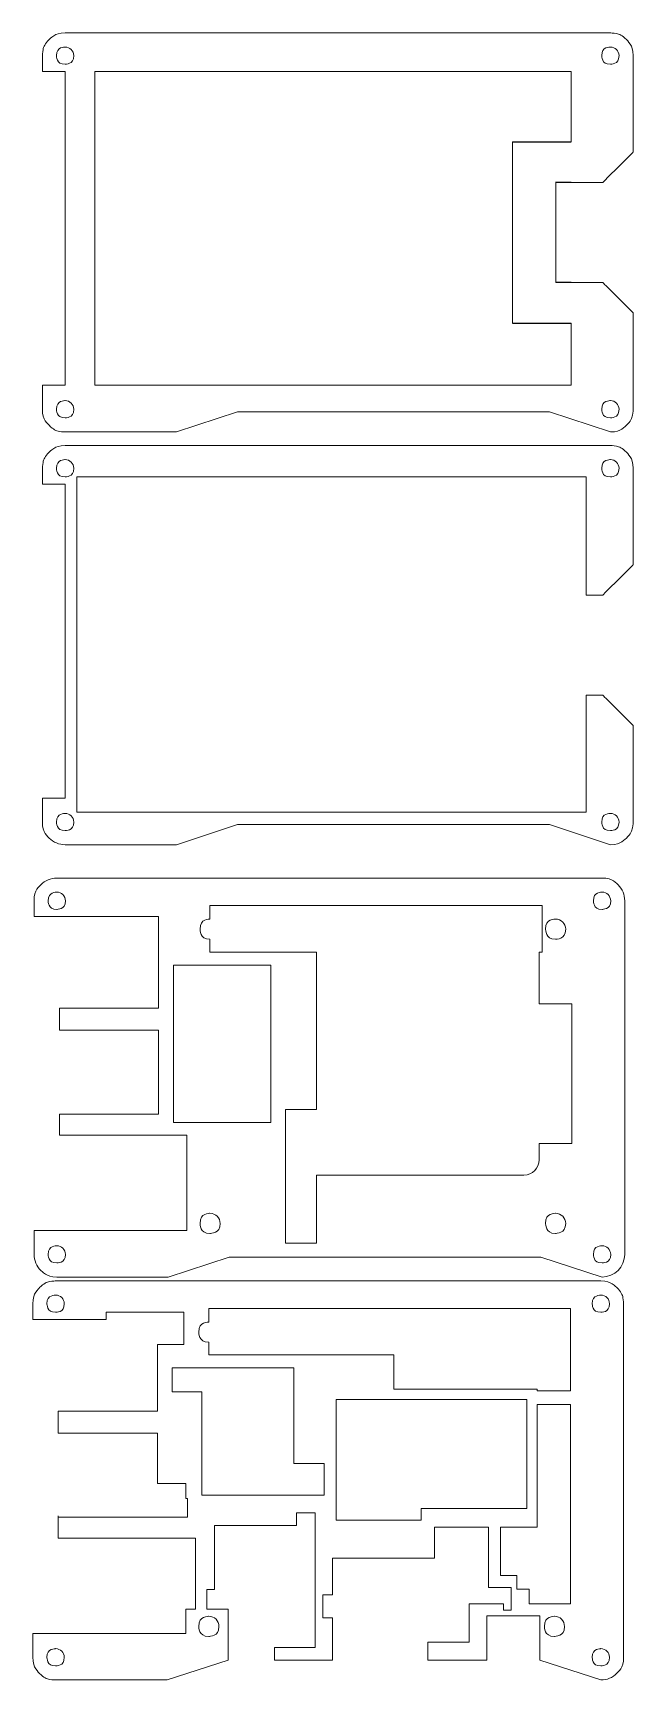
# Model space of a CAD drawing. Header units: inches. Extents: x -15.8 to -4.5, y 3.4 to 14.3.
# Drawn here: x -15.79 to -11.83, y 3.46 to 14.34 of the extents above; entities that cross this region are included whole.
import ezdxf

# ---------------------------------------------------------------- set-up
doc = ezdxf.new("R2010")
doc.units = ezdxf.units.IN
doc.header["$MEASUREMENT"] = 0
doc.layers.add('Layer 1', color=7, linetype='Continuous')

msp = doc.modelspace()

# ---------------------------------------------------------------- linework, layer by layer
at = {"color": 1}
for p, q in [((-12.622, 13.62), (-12.235, 13.62)), ((-12.235, 13.351), (-12.335, 13.351)), ((-12.235, 12.69), (-12.335, 12.69)), ((-12.622, 12.422), (-12.235, 12.422))]:
    msp.add_line(p, q, dxfattribs=at)
at = {"layer": 'Layer 1', "color": 1, "lineweight": 9}
for points, knots in [([(-15.727, 14.085), (-15.727, 14.085), (-15.727, 14.189), (-15.727, 14.189), (-15.727, 14.189), (-15.727, 14.189), (-15.727, 14.189), (-15.727, 14.189), (-15.727, 14.189), (-15.727, 14.229), (-15.711, 14.267), (-15.683, 14.295), (-15.683, 14.295), (-15.683, 14.295), (-15.683, 14.295), (-15.683, 14.295), (-15.683, 14.295), (-15.655, 14.323), (-15.617, 14.339), (-15.577, 14.339), (-15.577, 14.339), (-15.577, 14.339), (-15.577, 14.339), (-15.577, 14.339), (-15.577, 14.339), (-15.577, 14.339), (-11.975, 14.339), (-11.975, 14.339), (-11.975, 14.339), (-11.975, 14.339), (-11.975, 14.339), (-11.975, 14.339), (-11.975, 14.339), (-11.935, 14.339), (-11.897, 14.323), (-11.869, 14.295), (-11.869, 14.295), (-11.869, 14.295), (-11.869, 14.295), (-11.869, 14.295), (-11.869, 14.295), (-11.841, 14.267), (-11.825, 14.229), (-11.825, 14.189), (-11.825, 14.189), (-11.825, 14.189), (-11.825, 14.189), (-11.825, 14.189), (-11.825, 14.189), (-11.825, 14.189), (-11.825, 13.551), (-11.825, 13.551), (-11.825, 13.551), (-11.825, 13.551), (-11.825, 13.551), (-11.825, 13.551), (-11.825, 13.551), (-11.825, 13.551), (-12.025, 13.351), (-12.025, 13.351), (-12.025, 13.351), (-12.025, 13.351), (-12.025, 13.351), (-12.025, 13.351), (-12.025, 13.351), (-12.025, 13.351), (-12.235, 13.351), (-12.235, 13.351)], [0, 0, 0, 0, 0.055556, 0.055556, 0.055556, 0.083333, 0.111111, 0.111111, 0.111111, 0.138889, 0.166667, 0.166667, 0.166667, 0.194444, 0.222222, 0.222222, 0.222222, 0.25, 0.277778, 0.277778, 0.277778, 0.305556, 0.333333, 0.333333, 0.333333, 0.361111, 0.388889, 0.388889, 0.388889, 0.416667, 0.444444, 0.444444, 0.444444, 0.472222, 0.5, 0.5, 0.5, 0.527778, 0.555556, 0.555556, 0.555556, 0.583333, 0.611111, 0.611111, 0.611111, 0.638889, 0.666667, 0.666667, 0.666667, 0.694444, 0.722222, 0.722222, 0.722222, 0.75, 0.777778, 0.777778, 0.777778, 0.805556, 0.833333, 0.833333, 0.833333, 0.861111, 0.888889, 0.888889, 0.888889, 0.944444, 1, 1, 1, 1]), ([(-15.52, 14.189), (-15.52, 14.22), (-15.546, 14.246), (-15.577, 14.246), (-15.577, 14.246), (-15.577, 14.246), (-15.577, 14.246), (-15.577, 14.246), (-15.577, 14.246), (-15.609, 14.246), (-15.634, 14.22), (-15.634, 14.189), (-15.634, 14.189), (-15.634, 14.189), (-15.634, 14.189), (-15.634, 14.189), (-15.634, 14.189), (-15.634, 14.157), (-15.609, 14.132), (-15.577, 14.132), (-15.577, 14.132), (-15.577, 14.132), (-15.577, 14.132), (-15.577, 14.132), (-15.577, 14.132), (-15.546, 14.132), (-15.52, 14.157), (-15.52, 14.189)], [0, 0, 0, 0, 0.125, 0.125, 0.125, 0.1875, 0.25, 0.25, 0.25, 0.3125, 0.375, 0.375, 0.375, 0.4375, 0.5, 0.5, 0.5, 0.5625, 0.625, 0.625, 0.625, 0.6875, 0.75, 0.75, 0.75, 0.875, 1, 1, 1, 1]), ([(-11.918, 14.189), (-11.918, 14.22), (-11.944, 14.246), (-11.975, 14.246), (-11.975, 14.246), (-11.975, 14.246), (-11.975, 14.246), (-11.975, 14.246), (-11.975, 14.246), (-12.007, 14.246), (-12.032, 14.22), (-12.032, 14.189), (-12.032, 14.189), (-12.032, 14.189), (-12.032, 14.189), (-12.032, 14.189), (-12.032, 14.189), (-12.032, 14.157), (-12.007, 14.132), (-11.975, 14.132), (-11.975, 14.132), (-11.975, 14.132), (-11.975, 14.132), (-11.975, 14.132), (-11.975, 14.132), (-11.944, 14.132), (-11.918, 14.157), (-11.918, 14.189)], [0, 0, 0, 0, 0.125, 0.125, 0.125, 0.1875, 0.25, 0.25, 0.25, 0.3125, 0.375, 0.375, 0.375, 0.4375, 0.5, 0.5, 0.5, 0.5625, 0.625, 0.625, 0.625, 0.6875, 0.75, 0.75, 0.75, 0.875, 1, 1, 1, 1]), ([(-12.235, 12.69), (-12.235, 12.69), (-12.025, 12.69), (-12.025, 12.69), (-12.025, 12.69), (-12.025, 12.69), (-12.025, 12.69), (-12.025, 12.69), (-12.025, 12.69), (-12.025, 12.69), (-11.825, 12.49), (-11.825, 12.49), (-11.825, 12.49), (-11.825, 12.49), (-11.825, 12.49), (-11.825, 12.49), (-11.825, 12.49), (-11.825, 12.49), (-11.825, 11.853), (-11.825, 11.853), (-11.825, 11.853), (-11.825, 11.853), (-11.825, 11.853), (-11.825, 11.853), (-11.825, 11.853), (-11.825, 11.813), (-11.841, 11.775), (-11.869, 11.747), (-11.869, 11.747), (-11.869, 11.747), (-11.869, 11.747), (-11.869, 11.747), (-11.869, 11.747), (-11.897, 11.719), (-11.935, 11.703), (-11.975, 11.703)], [0, 0, 0, 0, 0.1, 0.1, 0.1, 0.15, 0.2, 0.2, 0.2, 0.25, 0.3, 0.3, 0.3, 0.35, 0.4, 0.4, 0.4, 0.45, 0.5, 0.5, 0.5, 0.55, 0.6, 0.6, 0.6, 0.65, 0.7, 0.7, 0.7, 0.75, 0.8, 0.8, 0.8, 0.9, 1, 1, 1, 1]), ([(-14.841, 11.703), (-14.841, 11.703), (-15.577, 11.703), (-15.577, 11.703), (-15.577, 11.703), (-15.577, 11.703), (-15.577, 11.703), (-15.577, 11.703), (-15.577, 11.703), (-15.617, 11.703), (-15.655, 11.718), (-15.683, 11.747), (-15.683, 11.747), (-15.683, 11.747), (-15.683, 11.747), (-15.683, 11.747), (-15.683, 11.747), (-15.711, 11.775), (-15.727, 11.813), (-15.727, 11.853), (-15.727, 11.853), (-15.727, 11.853), (-15.727, 11.853), (-15.727, 11.853), (-15.727, 11.853), (-15.727, 11.853), (-15.727, 12.011), (-15.727, 12.011)], [0, 0, 0, 0, 0.125, 0.125, 0.125, 0.1875, 0.25, 0.25, 0.25, 0.3125, 0.375, 0.375, 0.375, 0.4375, 0.5, 0.5, 0.5, 0.5625, 0.625, 0.625, 0.625, 0.6875, 0.75, 0.75, 0.75, 0.875, 1, 1, 1, 1]), ([(-15.52, 11.853), (-15.52, 11.884), (-15.546, 11.91), (-15.577, 11.91), (-15.577, 11.91), (-15.577, 11.91), (-15.577, 11.91), (-15.577, 11.91), (-15.577, 11.91), (-15.609, 11.91), (-15.634, 11.884), (-15.634, 11.853), (-15.634, 11.853), (-15.634, 11.853), (-15.634, 11.853), (-15.634, 11.853), (-15.634, 11.853), (-15.634, 11.821), (-15.609, 11.796), (-15.577, 11.796), (-15.577, 11.796), (-15.577, 11.796), (-15.577, 11.796), (-15.577, 11.796), (-15.577, 11.796), (-15.546, 11.796), (-15.52, 11.821), (-15.52, 11.853)], [0, 0, 0, 0, 0.125, 0.125, 0.125, 0.1875, 0.25, 0.25, 0.25, 0.3125, 0.375, 0.375, 0.375, 0.4375, 0.5, 0.5, 0.5, 0.5625, 0.625, 0.625, 0.625, 0.6875, 0.75, 0.75, 0.75, 0.875, 1, 1, 1, 1]), ([(-11.918, 11.853), (-11.918, 11.884), (-11.944, 11.91), (-11.975, 11.91), (-11.975, 11.91), (-11.975, 11.91), (-11.975, 11.91), (-11.975, 11.91), (-11.975, 11.91), (-12.007, 11.91), (-12.032, 11.884), (-12.032, 11.853), (-12.032, 11.853), (-12.032, 11.853), (-12.032, 11.853), (-12.032, 11.853), (-12.032, 11.853), (-12.032, 11.821), (-12.007, 11.796), (-11.975, 11.796), (-11.975, 11.796), (-11.975, 11.796), (-11.975, 11.796), (-11.975, 11.796), (-11.975, 11.796), (-11.944, 11.796), (-11.918, 11.821), (-11.918, 11.853)], [0, 0, 0, 0, 0.125, 0.125, 0.125, 0.1875, 0.25, 0.25, 0.25, 0.3125, 0.375, 0.375, 0.375, 0.4375, 0.5, 0.5, 0.5, 0.5625, 0.625, 0.625, 0.625, 0.6875, 0.75, 0.75, 0.75, 0.875, 1, 1, 1, 1]), ([(-15.727, 11.359), (-15.727, 11.359), (-15.727, 11.463), (-15.727, 11.463), (-15.727, 11.463), (-15.727, 11.463), (-15.727, 11.463), (-15.727, 11.463), (-15.727, 11.463), (-15.727, 11.502), (-15.711, 11.541), (-15.683, 11.569), (-15.683, 11.569), (-15.683, 11.569), (-15.683, 11.569), (-15.683, 11.569), (-15.683, 11.569), (-15.655, 11.597), (-15.617, 11.613), (-15.577, 11.613), (-15.577, 11.613), (-15.577, 11.613), (-15.577, 11.613), (-15.577, 11.613), (-15.577, 11.613), (-15.577, 11.613), (-11.975, 11.613), (-11.975, 11.613), (-11.975, 11.613), (-11.975, 11.613), (-11.975, 11.613), (-11.975, 11.613), (-11.975, 11.613), (-11.935, 11.613), (-11.897, 11.597), (-11.869, 11.569), (-11.869, 11.569), (-11.869, 11.569), (-11.869, 11.569), (-11.869, 11.569), (-11.869, 11.569), (-11.841, 11.541), (-11.825, 11.502), (-11.825, 11.463), (-11.825, 11.463), (-11.825, 11.463), (-11.825, 11.463), (-11.825, 11.463), (-11.825, 11.463), (-11.825, 11.463), (-11.825, 10.825), (-11.825, 10.825), (-11.825, 10.825), (-11.825, 10.825), (-11.825, 10.825), (-11.825, 10.825), (-11.825, 10.825), (-11.825, 10.825), (-12.025, 10.625), (-12.025, 10.625), (-12.025, 10.625), (-12.025, 10.625), (-12.025, 10.625), (-12.025, 10.625), (-12.025, 10.625), (-12.025, 10.625), (-12.135, 10.625), (-12.135, 10.625)], [0, 0, 0, 0, 0.055556, 0.055556, 0.055556, 0.083333, 0.111111, 0.111111, 0.111111, 0.138889, 0.166667, 0.166667, 0.166667, 0.194444, 0.222222, 0.222222, 0.222222, 0.25, 0.277778, 0.277778, 0.277778, 0.305556, 0.333333, 0.333333, 0.333333, 0.361111, 0.388889, 0.388889, 0.388889, 0.416667, 0.444444, 0.444444, 0.444444, 0.472222, 0.5, 0.5, 0.5, 0.527778, 0.555556, 0.555556, 0.555556, 0.583333, 0.611111, 0.611111, 0.611111, 0.638889, 0.666667, 0.666667, 0.666667, 0.694444, 0.722222, 0.722222, 0.722222, 0.75, 0.777778, 0.777778, 0.777778, 0.805556, 0.833333, 0.833333, 0.833333, 0.861111, 0.888889, 0.888889, 0.888889, 0.944444, 1, 1, 1, 1]), ([(-15.52, 11.463), (-15.52, 11.494), (-15.546, 11.52), (-15.577, 11.52), (-15.577, 11.52), (-15.577, 11.52), (-15.577, 11.52), (-15.577, 11.52), (-15.577, 11.52), (-15.609, 11.52), (-15.634, 11.494), (-15.634, 11.463), (-15.634, 11.463), (-15.634, 11.463), (-15.634, 11.463), (-15.634, 11.463), (-15.634, 11.463), (-15.634, 11.431), (-15.609, 11.406), (-15.577, 11.406), (-15.577, 11.406), (-15.577, 11.406), (-15.577, 11.406), (-15.577, 11.406), (-15.577, 11.406), (-15.546, 11.406), (-15.52, 11.431), (-15.52, 11.463)], [0, 0, 0, 0, 0.125, 0.125, 0.125, 0.1875, 0.25, 0.25, 0.25, 0.3125, 0.375, 0.375, 0.375, 0.4375, 0.5, 0.5, 0.5, 0.5625, 0.625, 0.625, 0.625, 0.6875, 0.75, 0.75, 0.75, 0.875, 1, 1, 1, 1]), ([(-11.918, 11.463), (-11.918, 11.494), (-11.944, 11.52), (-11.975, 11.52), (-11.975, 11.52), (-11.975, 11.52), (-11.975, 11.52), (-11.975, 11.52), (-11.975, 11.52), (-12.007, 11.52), (-12.032, 11.494), (-12.032, 11.463), (-12.032, 11.463), (-12.032, 11.463), (-12.032, 11.463), (-12.032, 11.463), (-12.032, 11.463), (-12.032, 11.431), (-12.007, 11.406), (-11.975, 11.406), (-11.975, 11.406), (-11.975, 11.406), (-11.975, 11.406), (-11.975, 11.406), (-11.975, 11.406), (-11.944, 11.406), (-11.918, 11.431), (-11.918, 11.463)], [0, 0, 0, 0, 0.125, 0.125, 0.125, 0.1875, 0.25, 0.25, 0.25, 0.3125, 0.375, 0.375, 0.375, 0.4375, 0.5, 0.5, 0.5, 0.5625, 0.625, 0.625, 0.625, 0.6875, 0.75, 0.75, 0.75, 0.875, 1, 1, 1, 1]), ([(-12.135, 9.964), (-12.135, 9.964), (-12.025, 9.964), (-12.025, 9.964), (-12.025, 9.964), (-12.025, 9.964), (-12.025, 9.964), (-12.025, 9.964), (-12.025, 9.964), (-12.025, 9.964), (-11.825, 9.764), (-11.825, 9.764), (-11.825, 9.764), (-11.825, 9.764), (-11.825, 9.764), (-11.825, 9.764), (-11.825, 9.764), (-11.825, 9.764), (-11.825, 9.126), (-11.825, 9.126), (-11.825, 9.126), (-11.825, 9.126), (-11.825, 9.126), (-11.825, 9.126), (-11.825, 9.126), (-11.825, 9.087), (-11.841, 9.049), (-11.869, 9.02), (-11.869, 9.02), (-11.869, 9.02), (-11.869, 9.02), (-11.869, 9.02), (-11.869, 9.02), (-11.897, 8.992), (-11.935, 8.977), (-11.975, 8.976)], [0, 0, 0, 0, 0.1, 0.1, 0.1, 0.15, 0.2, 0.2, 0.2, 0.25, 0.3, 0.3, 0.3, 0.35, 0.4, 0.4, 0.4, 0.45, 0.5, 0.5, 0.5, 0.55, 0.6, 0.6, 0.6, 0.65, 0.7, 0.7, 0.7, 0.75, 0.8, 0.8, 0.8, 0.9, 1, 1, 1, 1]), ([(-15.577, 8.976), (-15.617, 8.976), (-15.655, 8.992), (-15.683, 9.02), (-15.683, 9.02), (-15.683, 9.02), (-15.683, 9.02), (-15.683, 9.02), (-15.683, 9.02), (-15.711, 9.048), (-15.727, 9.087), (-15.727, 9.126), (-15.727, 9.126), (-15.727, 9.126), (-15.727, 9.126), (-15.727, 9.126), (-15.727, 9.126), (-15.727, 9.126), (-15.727, 9.284), (-15.727, 9.284)], [0, 0, 0, 0, 0.166667, 0.166667, 0.166667, 0.25, 0.333333, 0.333333, 0.333333, 0.416667, 0.5, 0.5, 0.5, 0.583333, 0.666667, 0.666667, 0.666667, 0.833333, 1, 1, 1, 1]), ([(-15.52, 9.126), (-15.52, 9.158), (-15.546, 9.183), (-15.577, 9.183), (-15.577, 9.183), (-15.577, 9.183), (-15.577, 9.183), (-15.577, 9.183), (-15.577, 9.183), (-15.609, 9.183), (-15.634, 9.158), (-15.634, 9.126), (-15.634, 9.126), (-15.634, 9.126), (-15.634, 9.126), (-15.634, 9.126), (-15.634, 9.126), (-15.634, 9.095), (-15.609, 9.069), (-15.577, 9.069), (-15.577, 9.069), (-15.577, 9.069), (-15.577, 9.069), (-15.577, 9.069), (-15.577, 9.069), (-15.546, 9.069), (-15.52, 9.095), (-15.52, 9.126)], [0, 0, 0, 0, 0.125, 0.125, 0.125, 0.1875, 0.25, 0.25, 0.25, 0.3125, 0.375, 0.375, 0.375, 0.4375, 0.5, 0.5, 0.5, 0.5625, 0.625, 0.625, 0.625, 0.6875, 0.75, 0.75, 0.75, 0.875, 1, 1, 1, 1]), ([(-11.918, 9.126), (-11.918, 9.158), (-11.944, 9.183), (-11.975, 9.183), (-11.975, 9.183), (-11.975, 9.183), (-11.975, 9.183), (-11.975, 9.183), (-11.975, 9.183), (-12.007, 9.183), (-12.032, 9.158), (-12.032, 9.126), (-12.032, 9.126), (-12.032, 9.126), (-12.032, 9.126), (-12.032, 9.126), (-12.032, 9.126), (-12.032, 9.095), (-12.007, 9.069), (-11.975, 9.069), (-11.975, 9.069), (-11.975, 9.069), (-11.975, 9.069), (-11.975, 9.069), (-11.975, 9.069), (-11.944, 9.069), (-11.918, 9.095), (-11.918, 9.126)], [0, 0, 0, 0, 0.125, 0.125, 0.125, 0.1875, 0.25, 0.25, 0.25, 0.3125, 0.375, 0.375, 0.375, 0.4375, 0.5, 0.5, 0.5, 0.5625, 0.625, 0.625, 0.625, 0.6875, 0.75, 0.75, 0.75, 0.875, 1, 1, 1, 1]), ([(-15.632, 8.756), (-15.672, 8.756), (-15.71, 8.74), (-15.738, 8.712), (-15.738, 8.712), (-15.738, 8.712), (-15.738, 8.712), (-15.738, 8.712), (-15.738, 8.712), (-15.767, 8.684), (-15.782, 8.646), (-15.782, 8.606)], [0, 0, 0, 0, 0.25, 0.25, 0.25, 0.375, 0.5, 0.5, 0.5, 0.75, 1, 1, 1, 1]), ([(-11.88, 8.606), (-11.88, 8.646), (-11.896, 8.684), (-11.924, 8.712), (-11.924, 8.712), (-11.924, 8.712), (-11.924, 8.712), (-11.924, 8.712), (-11.924, 8.712), (-11.952, 8.74), (-11.991, 8.756), (-12.03, 8.756)], [0, 0, 0, 0, 0.25, 0.25, 0.25, 0.375, 0.5, 0.5, 0.5, 0.75, 1, 1, 1, 1]), ([(-15.575, 8.606), (-15.575, 8.637), (-15.601, 8.663), (-15.632, 8.663), (-15.632, 8.663), (-15.632, 8.663), (-15.632, 8.663), (-15.632, 8.663), (-15.632, 8.663), (-15.664, 8.663), (-15.689, 8.637), (-15.689, 8.606), (-15.689, 8.606), (-15.689, 8.606), (-15.689, 8.606), (-15.689, 8.606), (-15.689, 8.606), (-15.689, 8.574), (-15.664, 8.549), (-15.632, 8.549), (-15.632, 8.549), (-15.632, 8.549), (-15.632, 8.549), (-15.632, 8.549), (-15.632, 8.549), (-15.601, 8.549), (-15.575, 8.574), (-15.575, 8.606)], [0, 0, 0, 0, 0.125, 0.125, 0.125, 0.1875, 0.25, 0.25, 0.25, 0.3125, 0.375, 0.375, 0.375, 0.4375, 0.5, 0.5, 0.5, 0.5625, 0.625, 0.625, 0.625, 0.6875, 0.75, 0.75, 0.75, 0.875, 1, 1, 1, 1]), ([(-11.973, 8.606), (-11.973, 8.637), (-11.999, 8.663), (-12.03, 8.663), (-12.03, 8.663), (-12.03, 8.663), (-12.03, 8.663), (-12.03, 8.663), (-12.03, 8.663), (-12.062, 8.663), (-12.087, 8.637), (-12.087, 8.606), (-12.087, 8.606), (-12.087, 8.606), (-12.087, 8.606), (-12.087, 8.606), (-12.087, 8.606), (-12.087, 8.574), (-12.062, 8.549), (-12.03, 8.549), (-12.03, 8.549), (-12.03, 8.549), (-12.03, 8.549), (-12.03, 8.549), (-12.03, 8.549), (-11.999, 8.549), (-11.973, 8.574), (-11.973, 8.606)], [0, 0, 0, 0, 0.125, 0.125, 0.125, 0.1875, 0.25, 0.25, 0.25, 0.3125, 0.375, 0.375, 0.375, 0.4375, 0.5, 0.5, 0.5, 0.5625, 0.625, 0.625, 0.625, 0.6875, 0.75, 0.75, 0.75, 0.875, 1, 1, 1, 1]), ([(-14.62, 8.485), (-14.62, 8.485), (-14.62, 8.485), (-14.62, 8.485), (-14.62, 8.485), (-14.62, 8.485), (-14.657, 8.485), (-14.686, 8.455), (-14.686, 8.418), (-14.686, 8.418), (-14.686, 8.418), (-14.686, 8.418), (-14.686, 8.418), (-14.686, 8.418), (-14.686, 8.382), (-14.657, 8.352), (-14.62, 8.352)], [0.125, 0.125, 0.125, 0.125, 0.1875, 0.25, 0.25, 0.25, 0.3125, 0.375, 0.375, 0.375, 0.4375, 0.5, 0.5, 0.5, 0.5625, 0.625, 0.625, 0.625, 0.625]), ([(-12.27, 8.418), (-12.27, 8.455), (-12.3, 8.485), (-12.337, 8.485), (-12.337, 8.485), (-12.337, 8.485), (-12.337, 8.485), (-12.337, 8.485), (-12.337, 8.485), (-12.374, 8.485), (-12.403, 8.455), (-12.403, 8.418), (-12.403, 8.418), (-12.403, 8.418), (-12.403, 8.418), (-12.403, 8.418), (-12.403, 8.418), (-12.403, 8.382), (-12.374, 8.352), (-12.337, 8.352), (-12.337, 8.352), (-12.337, 8.352), (-12.337, 8.352), (-12.337, 8.352), (-12.337, 8.352), (-12.3, 8.352), (-12.27, 8.382), (-12.27, 8.418)], [0, 0, 0, 0, 0.125, 0.125, 0.125, 0.1875, 0.25, 0.25, 0.25, 0.3125, 0.375, 0.375, 0.375, 0.4375, 0.5, 0.5, 0.5, 0.5625, 0.625, 0.625, 0.625, 0.6875, 0.75, 0.75, 0.75, 0.875, 1, 1, 1, 1]), ([(-14.553, 6.474), (-14.553, 6.511), (-14.583, 6.541), (-14.62, 6.541), (-14.62, 6.541), (-14.62, 6.541), (-14.62, 6.541), (-14.62, 6.541), (-14.62, 6.541), (-14.657, 6.541), (-14.686, 6.511), (-14.686, 6.474), (-14.686, 6.474), (-14.686, 6.474), (-14.686, 6.474), (-14.686, 6.474), (-14.686, 6.474), (-14.686, 6.438), (-14.657, 6.408), (-14.62, 6.408), (-14.62, 6.408), (-14.62, 6.408), (-14.62, 6.408), (-14.62, 6.408), (-14.62, 6.408), (-14.583, 6.408), (-14.553, 6.438), (-14.553, 6.474)], [0, 0, 0, 0, 0.125, 0.125, 0.125, 0.1875, 0.25, 0.25, 0.25, 0.3125, 0.375, 0.375, 0.375, 0.4375, 0.5, 0.5, 0.5, 0.5625, 0.625, 0.625, 0.625, 0.6875, 0.75, 0.75, 0.75, 0.875, 1, 1, 1, 1]), ([(-12.27, 6.474), (-12.27, 6.511), (-12.3, 6.541), (-12.337, 6.541), (-12.337, 6.541), (-12.337, 6.541), (-12.337, 6.541), (-12.337, 6.541), (-12.337, 6.541), (-12.374, 6.541), (-12.403, 6.511), (-12.403, 6.474), (-12.403, 6.474), (-12.403, 6.474), (-12.403, 6.474), (-12.403, 6.474), (-12.403, 6.474), (-12.403, 6.438), (-12.374, 6.408), (-12.337, 6.408), (-12.337, 6.408), (-12.337, 6.408), (-12.337, 6.408), (-12.337, 6.408), (-12.337, 6.408), (-12.3, 6.408), (-12.27, 6.438), (-12.27, 6.474)], [0, 0, 0, 0, 0.125, 0.125, 0.125, 0.1875, 0.25, 0.25, 0.25, 0.3125, 0.375, 0.375, 0.375, 0.4375, 0.5, 0.5, 0.5, 0.5625, 0.625, 0.625, 0.625, 0.6875, 0.75, 0.75, 0.75, 0.875, 1, 1, 1, 1]), ([(-15.575, 6.27), (-15.575, 6.301), (-15.601, 6.327), (-15.632, 6.327), (-15.632, 6.327), (-15.632, 6.327), (-15.632, 6.327), (-15.632, 6.327), (-15.632, 6.327), (-15.664, 6.327), (-15.689, 6.301), (-15.689, 6.27), (-15.689, 6.27), (-15.689, 6.27), (-15.689, 6.27), (-15.689, 6.27), (-15.689, 6.27), (-15.689, 6.238), (-15.664, 6.213), (-15.632, 6.213), (-15.632, 6.213), (-15.632, 6.213), (-15.632, 6.213), (-15.632, 6.213), (-15.632, 6.213), (-15.601, 6.213), (-15.575, 6.238), (-15.575, 6.27)], [0, 0, 0, 0, 0.125, 0.125, 0.125, 0.1875, 0.25, 0.25, 0.25, 0.3125, 0.375, 0.375, 0.375, 0.4375, 0.5, 0.5, 0.5, 0.5625, 0.625, 0.625, 0.625, 0.6875, 0.75, 0.75, 0.75, 0.875, 1, 1, 1, 1]), ([(-11.973, 6.27), (-11.973, 6.301), (-11.999, 6.327), (-12.03, 6.327), (-12.03, 6.327), (-12.03, 6.327), (-12.03, 6.327), (-12.03, 6.327), (-12.03, 6.327), (-12.062, 6.327), (-12.087, 6.301), (-12.087, 6.27), (-12.087, 6.27), (-12.087, 6.27), (-12.087, 6.27), (-12.087, 6.27), (-12.087, 6.27), (-12.087, 6.238), (-12.062, 6.213), (-12.03, 6.213), (-12.03, 6.213), (-12.03, 6.213), (-12.03, 6.213), (-12.03, 6.213), (-12.03, 6.213), (-11.999, 6.213), (-11.973, 6.238), (-11.973, 6.27)], [0, 0, 0, 0, 0.125, 0.125, 0.125, 0.1875, 0.25, 0.25, 0.25, 0.3125, 0.375, 0.375, 0.375, 0.4375, 0.5, 0.5, 0.5, 0.5625, 0.625, 0.625, 0.625, 0.6875, 0.75, 0.75, 0.75, 0.875, 1, 1, 1, 1]), ([(-15.782, 6.27), (-15.782, 6.23), (-15.767, 6.192), (-15.738, 6.164), (-15.738, 6.164), (-15.738, 6.164), (-15.738, 6.164), (-15.738, 6.164), (-15.738, 6.164), (-15.71, 6.136), (-15.672, 6.12), (-15.632, 6.12)], [0, 0, 0, 0, 0.25, 0.25, 0.25, 0.375, 0.5, 0.5, 0.5, 0.75, 1, 1, 1, 1]), ([(-12.038, 3.458), (-11.998, 3.458), (-11.96, 3.473), (-11.932, 3.502), (-11.932, 3.502), (-11.932, 3.502), (-11.932, 3.502), (-11.932, 3.502), (-11.932, 3.502), (-11.903, 3.53), (-11.888, 3.568), (-11.888, 3.608), (-11.888, 3.608), (-11.888, 3.608), (-11.888, 3.608), (-11.888, 3.608), (-11.888, 3.608), (-11.888, 3.608), (-11.888, 5.944), (-11.888, 5.944), (-11.888, 5.944), (-11.888, 5.944), (-11.888, 5.944), (-11.888, 5.944), (-11.888, 5.944), (-11.888, 5.984), (-11.904, 6.022), (-11.932, 6.05), (-11.932, 6.05), (-11.932, 6.05), (-11.932, 6.05), (-11.932, 6.05), (-11.932, 6.05), (-11.96, 6.078), (-11.998, 6.094), (-12.038, 6.094), (-12.038, 6.094), (-12.038, 6.094), (-12.038, 6.094), (-12.038, 6.094), (-12.038, 6.094), (-12.038, 6.094), (-15.64, 6.094), (-15.64, 6.094), (-15.64, 6.094), (-15.64, 6.094), (-15.64, 6.094), (-15.64, 6.094), (-15.64, 6.094), (-15.679, 6.094), (-15.718, 6.078), (-15.746, 6.05), (-15.746, 6.05), (-15.746, 6.05), (-15.746, 6.05), (-15.746, 6.05), (-15.746, 6.05), (-15.774, 6.022), (-15.79, 5.984), (-15.79, 5.944), (-15.79, 5.944), (-15.79, 5.944), (-15.79, 5.944), (-15.79, 5.944), (-15.79, 5.944), (-15.79, 5.944), (-15.79, 5.84), (-15.79, 5.84)], [0, 0, 0, 0, 0.055556, 0.055556, 0.055556, 0.083333, 0.111111, 0.111111, 0.111111, 0.138889, 0.166667, 0.166667, 0.166667, 0.194444, 0.222222, 0.222222, 0.222222, 0.25, 0.277778, 0.277778, 0.277778, 0.305556, 0.333333, 0.333333, 0.333333, 0.361111, 0.388889, 0.388889, 0.388889, 0.416667, 0.444444, 0.444444, 0.444444, 0.472222, 0.5, 0.5, 0.5, 0.527778, 0.555556, 0.555556, 0.555556, 0.583333, 0.611111, 0.611111, 0.611111, 0.638889, 0.666667, 0.666667, 0.666667, 0.694444, 0.722222, 0.722222, 0.722222, 0.75, 0.777778, 0.777778, 0.777778, 0.805556, 0.833333, 0.833333, 0.833333, 0.861111, 0.888889, 0.888889, 0.888889, 0.944444, 1, 1, 1, 1]), ([(-15.583, 5.944), (-15.583, 5.975), (-15.608, 6.001), (-15.64, 6.001), (-15.64, 6.001), (-15.64, 6.001), (-15.64, 6.001), (-15.64, 6.001), (-15.64, 6.001), (-15.671, 6.001), (-15.697, 5.975), (-15.697, 5.944), (-15.697, 5.944), (-15.697, 5.944), (-15.697, 5.944), (-15.697, 5.944), (-15.697, 5.944), (-15.697, 5.912), (-15.671, 5.887), (-15.64, 5.887), (-15.64, 5.887), (-15.64, 5.887), (-15.64, 5.887), (-15.64, 5.887), (-15.64, 5.887), (-15.608, 5.887), (-15.583, 5.912), (-15.583, 5.944)], [0, 0, 0, 0, 0.125, 0.125, 0.125, 0.1875, 0.25, 0.25, 0.25, 0.3125, 0.375, 0.375, 0.375, 0.4375, 0.5, 0.5, 0.5, 0.5625, 0.625, 0.625, 0.625, 0.6875, 0.75, 0.75, 0.75, 0.875, 1, 1, 1, 1]), ([(-11.981, 5.944), (-11.981, 5.975), (-12.006, 6.001), (-12.038, 6.001), (-12.038, 6.001), (-12.038, 6.001), (-12.038, 6.001), (-12.038, 6.001), (-12.038, 6.001), (-12.069, 6.001), (-12.095, 5.975), (-12.095, 5.944), (-12.095, 5.944), (-12.095, 5.944), (-12.095, 5.944), (-12.095, 5.944), (-12.095, 5.944), (-12.095, 5.912), (-12.069, 5.887), (-12.038, 5.887), (-12.038, 5.887), (-12.038, 5.887), (-12.038, 5.887), (-12.038, 5.887), (-12.038, 5.887), (-12.006, 5.887), (-11.981, 5.912), (-11.981, 5.944)], [0, 0, 0, 0, 0.125, 0.125, 0.125, 0.1875, 0.25, 0.25, 0.25, 0.3125, 0.375, 0.375, 0.375, 0.4375, 0.5, 0.5, 0.5, 0.5625, 0.625, 0.625, 0.625, 0.6875, 0.75, 0.75, 0.75, 0.875, 1, 1, 1, 1]), ([(-14.627, 5.823), (-14.627, 5.823), (-14.627, 5.823), (-14.627, 5.823), (-14.627, 5.823), (-14.627, 5.823), (-14.664, 5.823), (-14.694, 5.793), (-14.694, 5.756), (-14.694, 5.756), (-14.694, 5.756), (-14.694, 5.756), (-14.694, 5.756), (-14.694, 5.756), (-14.694, 5.719), (-14.664, 5.69), (-14.627, 5.69)], [0.125, 0.125, 0.125, 0.125, 0.1875, 0.25, 0.25, 0.25, 0.3125, 0.375, 0.375, 0.375, 0.4375, 0.5, 0.5, 0.5, 0.5625, 0.625, 0.625, 0.625, 0.625]), ([(-14.048, 4.563), (-14.048, 4.563), (-13.925, 4.563), (-13.925, 4.563), (-13.925, 4.563), (-13.925, 4.563), (-13.925, 4.563), (-13.925, 4.563), (-13.925, 4.563), (-13.925, 4.563), (-13.925, 4.463), (-13.925, 4.463), (-13.925, 4.463), (-13.925, 4.463), (-13.925, 4.463), (-13.925, 4.463), (-13.925, 4.463), (-13.925, 4.463), (-13.925, 3.673), (-13.925, 3.673)], [0, 0, 0, 0, 0.166667, 0.166667, 0.166667, 0.25, 0.333333, 0.333333, 0.333333, 0.416667, 0.5, 0.5, 0.5, 0.583333, 0.666667, 0.666667, 0.666667, 0.833333, 1, 1, 1, 1]), ([(-14.561, 3.812), (-14.561, 3.849), (-14.59, 3.879), (-14.627, 3.879), (-14.627, 3.879), (-14.627, 3.879), (-14.627, 3.879), (-14.627, 3.879), (-14.627, 3.879), (-14.664, 3.879), (-14.694, 3.849), (-14.694, 3.812), (-14.694, 3.812), (-14.694, 3.812), (-14.694, 3.812), (-14.694, 3.812), (-14.694, 3.812), (-14.694, 3.775), (-14.664, 3.746), (-14.627, 3.746), (-14.627, 3.746), (-14.627, 3.746), (-14.627, 3.746), (-14.627, 3.746), (-14.627, 3.746), (-14.59, 3.746), (-14.561, 3.775), (-14.561, 3.812)], [0, 0, 0, 0, 0.125, 0.125, 0.125, 0.1875, 0.25, 0.25, 0.25, 0.3125, 0.375, 0.375, 0.375, 0.4375, 0.5, 0.5, 0.5, 0.5625, 0.625, 0.625, 0.625, 0.6875, 0.75, 0.75, 0.75, 0.875, 1, 1, 1, 1]), ([(-12.278, 3.812), (-12.278, 3.849), (-12.307, 3.879), (-12.344, 3.879), (-12.344, 3.879), (-12.344, 3.879), (-12.344, 3.879), (-12.344, 3.879), (-12.344, 3.879), (-12.381, 3.879), (-12.411, 3.849), (-12.411, 3.812), (-12.411, 3.812), (-12.411, 3.812), (-12.411, 3.812), (-12.411, 3.812), (-12.411, 3.812), (-12.411, 3.775), (-12.381, 3.746), (-12.344, 3.746), (-12.344, 3.746), (-12.344, 3.746), (-12.344, 3.746), (-12.344, 3.746), (-12.344, 3.746), (-12.307, 3.746), (-12.278, 3.775), (-12.278, 3.812)], [0, 0, 0, 0, 0.125, 0.125, 0.125, 0.1875, 0.25, 0.25, 0.25, 0.3125, 0.375, 0.375, 0.375, 0.4375, 0.5, 0.5, 0.5, 0.5625, 0.625, 0.625, 0.625, 0.6875, 0.75, 0.75, 0.75, 0.875, 1, 1, 1, 1]), ([(-14.904, 3.458), (-14.904, 3.458), (-15.64, 3.458), (-15.64, 3.458), (-15.64, 3.458), (-15.64, 3.458), (-15.64, 3.458), (-15.64, 3.458), (-15.64, 3.458), (-15.679, 3.458), (-15.718, 3.473), (-15.746, 3.501), (-15.746, 3.501), (-15.746, 3.501), (-15.746, 3.501), (-15.746, 3.501), (-15.746, 3.501), (-15.774, 3.529), (-15.79, 3.568), (-15.79, 3.608)], [0, 0, 0, 0, 0.166667, 0.166667, 0.166667, 0.25, 0.333333, 0.333333, 0.333333, 0.416667, 0.5, 0.5, 0.5, 0.583333, 0.666667, 0.666667, 0.666667, 0.833333, 1, 1, 1, 1]), ([(-15.583, 3.608), (-15.583, 3.639), (-15.608, 3.665), (-15.64, 3.665), (-15.64, 3.665), (-15.64, 3.665), (-15.64, 3.665), (-15.64, 3.665), (-15.64, 3.665), (-15.671, 3.665), (-15.697, 3.639), (-15.697, 3.608), (-15.697, 3.608), (-15.697, 3.608), (-15.697, 3.608), (-15.697, 3.608), (-15.697, 3.608), (-15.697, 3.576), (-15.671, 3.551), (-15.64, 3.551), (-15.64, 3.551), (-15.64, 3.551), (-15.64, 3.551), (-15.64, 3.551), (-15.64, 3.551), (-15.608, 3.551), (-15.583, 3.576), (-15.583, 3.608)], [0, 0, 0, 0, 0.125, 0.125, 0.125, 0.1875, 0.25, 0.25, 0.25, 0.3125, 0.375, 0.375, 0.375, 0.4375, 0.5, 0.5, 0.5, 0.5625, 0.625, 0.625, 0.625, 0.6875, 0.75, 0.75, 0.75, 0.875, 1, 1, 1, 1]), ([(-11.981, 3.608), (-11.981, 3.639), (-12.006, 3.665), (-12.038, 3.665), (-12.038, 3.665), (-12.038, 3.665), (-12.038, 3.665), (-12.038, 3.665), (-12.038, 3.665), (-12.069, 3.665), (-12.095, 3.639), (-12.095, 3.608), (-12.095, 3.608), (-12.095, 3.608), (-12.095, 3.608), (-12.095, 3.608), (-12.095, 3.608), (-12.095, 3.576), (-12.069, 3.551), (-12.038, 3.551), (-12.038, 3.551), (-12.038, 3.551), (-12.038, 3.551), (-12.038, 3.551), (-12.038, 3.551), (-12.006, 3.551), (-11.981, 3.576), (-11.981, 3.608)], [0, 0, 0, 0, 0.125, 0.125, 0.125, 0.1875, 0.25, 0.25, 0.25, 0.3125, 0.375, 0.375, 0.375, 0.4375, 0.5, 0.5, 0.5, 0.5625, 0.625, 0.625, 0.625, 0.6875, 0.75, 0.75, 0.75, 0.875, 1, 1, 1, 1])]:
    msp.add_open_spline(points, degree=3, knots=knots, dxfattribs=at)
for points in [[(-15.577, 14.085), (-15.577, 14.085), (-15.727, 14.085), (-15.727, 14.085)], [(-15.577, 14.085), (-15.577, 14.085), (-15.577, 12.011), (-15.577, 12.011)], [(-15.38, 14.085), (-15.38, 13.855), (-15.38, 12.011), (-15.38, 12.011)], [(-12.235, 14.085), (-12.235, 14.085), (-14.719, 14.085), (-15.38, 14.085)], [(-12.235, 14.085), (-12.235, 14.085), (-12.235, 13.912), (-12.235, 13.62)], [(-12.622, 13.62), (-12.622, 13.26), (-12.622, 12.767), (-12.622, 12.422)], [(-12.335, 13.356), (-12.335, 13.141), (-12.335, 12.904), (-12.335, 12.69)], [(-12.235, 12.422), (-12.235, 12.235), (-12.235, 12.011), (-12.235, 12.011)], [(-15.577, 12.011), (-15.577, 12.011), (-15.727, 12.011), (-15.727, 12.011)], [(-12.235, 12.011), (-12.641, 12.011), (-15.38, 12.011), (-15.38, 12.011)], [(-14.438, 11.835), (-14.438, 11.835), (-14.841, 11.703), (-14.841, 11.703)], [(-14.438, 11.835), (-14.438, 11.835), (-12.378, 11.835), (-12.378, 11.835)], [(-12.378, 11.835), (-12.378, 11.835), (-11.975, 11.703), (-11.975, 11.703)], [(-15.577, 11.359), (-15.577, 11.359), (-15.727, 11.359), (-15.727, 11.359)], [(-15.577, 11.359), (-15.577, 11.359), (-15.577, 9.284), (-15.577, 9.284)], [(-12.135, 11.406), (-12.135, 11.406), (-15.139, 11.406), (-15.499, 11.406)], [(-15.499, 11.406), (-15.499, 11.102), (-15.499, 9.394), (-15.499, 9.192)], [(-12.135, 11.406), (-12.135, 11.406), (-12.135, 10.625), (-12.135, 10.625)], [(-12.135, 9.964), (-12.135, 9.964), (-12.135, 9.192), (-12.135, 9.192)], [(-15.577, 9.284), (-15.577, 9.284), (-15.727, 9.284), (-15.727, 9.284)], [(-12.135, 9.192), (-12.135, 9.192), (-14.86, 9.192), (-15.499, 9.192)], [(-14.438, 9.109), (-14.438, 9.109), (-14.841, 8.976), (-14.841, 8.976)], [(-14.438, 9.109), (-14.438, 9.109), (-12.378, 9.109), (-12.378, 9.109)], [(-12.378, 9.109), (-12.378, 9.109), (-11.975, 8.976), (-11.975, 8.976)], [(-14.841, 8.976), (-14.841, 8.976), (-15.577, 8.976), (-15.577, 8.976)], [(-12.03, 8.756), (-12.03, 8.756), (-15.632, 8.756), (-15.632, 8.756)], [(-15.782, 8.606), (-15.782, 8.606), (-15.782, 8.502), (-15.782, 8.502)], [(-11.88, 8.606), (-11.88, 8.606), (-11.88, 6.27), (-11.88, 6.27)], [(-14.96, 8.502), (-14.96, 8.502), (-15.782, 8.502), (-15.782, 8.502)], [(-14.96, 7.896), (-14.96, 7.896), (-14.96, 8.502), (-14.96, 8.502)], [(-14.505, 8.574), (-14.505, 8.574), (-14.62, 8.574), (-14.62, 8.574)], [(-14.62, 8.485), (-14.62, 8.485), (-14.62, 8.574), (-14.62, 8.574)], [(-14.505, 8.574), (-14.505, 8.574), (-14.505, 8.574), (-12.425, 8.574), (-12.425, 8.574)], [(-12.425, 8.574), (-12.425, 8.574), (-12.425, 8.574), (-12.425, 8.267), (-12.425, 8.267)], [(-14.62, 8.352), (-14.62, 8.352), (-14.62, 8.267), (-14.62, 8.267)], [(-14.861, 8.18), (-14.861, 7.979), (-14.861, 7.141), (-14.861, 7.141)], [(-14.219, 8.18), (-14.219, 8.18), (-14.861, 8.18), (-14.861, 8.18)], [(-14.505, 8.267), (-14.505, 8.267), (-14.62, 8.267), (-14.62, 8.267)], [(-13.917, 8.267), (-13.917, 8.267), (-14.505, 8.267), (-14.505, 8.267)], [(-14.219, 7.141), (-14.219, 7.141), (-14.219, 7.979), (-14.219, 8.18)], [(-13.917, 7.226), (-13.917, 7.226), (-13.917, 8.267), (-13.917, 8.267)], [(-12.446, 7.925), (-12.446, 7.925), (-12.446, 8.267), (-12.446, 8.267)], [(-12.425, 8.267), (-12.425, 8.267), (-12.425, 8.267), (-12.446, 8.267), (-12.446, 8.267)], [(-15.615, 7.896), (-15.615, 7.896), (-15.615, 7.752), (-15.615, 7.752)], [(-15.615, 7.896), (-15.615, 7.896), (-14.96, 7.896), (-14.96, 7.896)], [(-12.23, 7.925), (-12.23, 7.925), (-12.446, 7.925), (-12.446, 7.925)], [(-12.23, 7.925), (-12.23, 7.925), (-12.23, 7.003), (-12.23, 7.003)], [(-15.615, 7.752), (-15.615, 7.752), (-14.96, 7.752), (-14.96, 7.752)], [(-14.96, 7.196), (-14.96, 7.336), (-14.96, 7.752), (-14.96, 7.752)], [(-14.96, 7.196), (-14.96, 7.196), (-15.615, 7.196), (-15.615, 7.196)], [(-15.615, 7.196), (-15.615, 7.196), (-15.615, 7.058), (-15.615, 7.058)], [(-14.121, 7.226), (-14.121, 7.226), (-14.121, 6.344), (-14.121, 6.344)], [(-13.917, 7.226), (-13.917, 7.226), (-14.121, 7.226), (-14.121, 7.226)], [(-14.861, 7.141), (-14.861, 7.141), (-14.219, 7.141), (-14.219, 7.141)], [(-14.773, 7.058), (-14.773, 7.058), (-15.615, 7.058), (-15.615, 7.058)], [(-14.773, 6.428), (-14.773, 6.428), (-14.773, 7.058), (-14.773, 7.058)], [(-12.446, 7.003), (-12.446, 7.003), (-12.23, 7.003), (-12.23, 7.003)], [(-12.446, 6.894), (-12.446, 6.894), (-12.446, 7.003), (-12.446, 7.003)], [(-12.546, 6.794), (-12.49, 6.794), (-12.446, 6.839), (-12.446, 6.894)], [(-13.917, 6.344), (-13.917, 6.344), (-13.917, 6.794), (-13.917, 6.794)], [(-13.917, 6.794), (-13.917, 6.794), (-12.546, 6.794), (-12.546, 6.794)], [(-15.782, 6.428), (-15.782, 6.428), (-15.782, 6.27), (-15.782, 6.27)], [(-15.782, 6.428), (-15.782, 6.428), (-14.773, 6.428), (-14.773, 6.428)], [(-13.917, 6.344), (-13.917, 6.344), (-14.121, 6.344), (-14.121, 6.344)], [(-14.493, 6.252), (-14.493, 6.252), (-14.896, 6.12), (-14.896, 6.12)], [(-14.493, 6.252), (-14.493, 6.252), (-13.8, 6.252), (-13.8, 6.252)], [(-13.8, 6.252), (-13.8, 6.252), (-12.48, 6.252), (-12.48, 6.252)], [(-12.48, 6.252), (-12.48, 6.252), (-12.434, 6.252), (-12.434, 6.252)], [(-12.434, 6.252), (-12.434, 6.252), (-12.03, 6.12), (-12.03, 6.12)], [(-12.03, 6.12), (-11.948, 6.12), (-11.88, 6.187), (-11.88, 6.27)], [(-14.896, 6.12), (-14.896, 6.12), (-15.632, 6.12), (-15.632, 6.12)], [(-14.967, 5.887), (-14.967, 5.887), (-15.307, 5.887), (-15.307, 5.887)], [(-15.307, 5.887), (-15.307, 5.887), (-15.307, 5.84), (-15.307, 5.84)], [(-14.792, 5.887), (-14.792, 5.887), (-14.967, 5.887), (-14.967, 5.887)], [(-14.792, 5.675), (-14.792, 5.675), (-14.792, 5.887), (-14.792, 5.887)], [(-14.512, 5.912), (-14.512, 5.912), (-14.627, 5.912), (-14.627, 5.912)], [(-14.627, 5.823), (-14.627, 5.823), (-14.627, 5.912), (-14.627, 5.912)], [(-12.432, 5.912), (-12.432, 5.912), (-14.512, 5.912), (-14.512, 5.912)], [(-12.432, 5.912), (-12.432, 5.912), (-12.238, 5.912), (-12.238, 5.912)], [(-12.238, 5.912), (-12.238, 5.912), (-12.238, 5.63), (-12.238, 5.63)], [(-15.307, 5.84), (-15.307, 5.84), (-15.79, 5.84), (-15.79, 5.84)], [(-14.792, 5.675), (-14.792, 5.675), (-14.967, 5.675), (-14.967, 5.675)], [(-14.967, 5.234), (-14.967, 5.234), (-14.967, 5.675), (-14.967, 5.675)], [(-14.627, 5.69), (-14.627, 5.69), (-14.627, 5.605), (-14.627, 5.605)], [(-14.512, 5.605), (-14.512, 5.605), (-14.627, 5.605), (-14.627, 5.605)], [(-14.512, 5.605), (-14.512, 5.605), (-14.512, 5.605), (-13.786, 5.605), (-13.786, 5.605)], [(-13.786, 5.605), (-13.786, 5.605), (-13.786, 5.605), (-13.406, 5.605), (-13.406, 5.605)], [(-13.406, 5.605), (-13.406, 5.605), (-13.406, 5.38), (-13.406, 5.38)], [(-12.238, 5.63), (-12.238, 5.63), (-12.238, 5.369), (-12.238, 5.369)], [(-14.869, 5.521), (-14.869, 5.521), (-14.869, 5.361), (-14.869, 5.361)], [(-14.066, 5.521), (-14.066, 5.521), (-14.869, 5.521), (-14.869, 5.521)], [(-14.066, 5.521), (-14.066, 5.521), (-14.066, 4.889), (-14.066, 4.889)], [(-14.674, 5.361), (-14.674, 5.361), (-14.869, 5.361), (-14.869, 5.361)], [(-14.674, 4.757), (-14.674, 4.757), (-14.674, 5.361), (-14.674, 5.361)], [(-13.406, 5.38), (-13.406, 5.38), (-12.458, 5.38), (-12.458, 5.38)], [(-12.458, 5.369), (-12.458, 5.369), (-12.458, 5.38), (-12.458, 5.38)], [(-12.238, 5.369), (-12.238, 5.369), (-12.458, 5.369), (-12.458, 5.369)], [(-15.623, 5.234), (-15.623, 5.234), (-15.623, 5.089), (-15.623, 5.089)], [(-15.623, 5.234), (-15.623, 5.234), (-14.967, 5.234), (-14.967, 5.234)], [(-13.786, 5.31), (-13.786, 5.31), (-13.786, 4.513), (-13.786, 4.513)], [(-13.406, 5.31), (-13.406, 5.31), (-13.786, 5.31), (-13.786, 5.31)], [(-13.406, 5.31), (-13.406, 5.31), (-12.528, 5.31), (-12.528, 5.31)], [(-12.528, 5.31), (-12.528, 5.31), (-12.528, 4.592), (-12.528, 4.592)], [(-12.458, 5.279), (-12.458, 5.279), (-12.458, 4.468), (-12.458, 4.468)], [(-12.458, 5.279), (-12.458, 5.279), (-12.238, 5.279), (-12.238, 5.279)], [(-12.238, 5.279), (-12.238, 5.279), (-12.238, 3.96), (-12.238, 3.96)], [(-15.623, 5.089), (-15.623, 5.089), (-14.967, 5.089), (-14.967, 5.089)], [(-14.967, 4.757), (-14.967, 4.757), (-14.967, 5.089), (-14.967, 5.089)], [(-13.866, 4.889), (-13.866, 4.889), (-14.066, 4.889), (-14.066, 4.889)], [(-13.866, 4.889), (-13.866, 4.889), (-13.866, 4.679), (-13.866, 4.679)], [(-14.967, 4.757), (-14.967, 4.757), (-14.869, 4.757), (-14.869, 4.757)], [(-14.869, 4.757), (-14.869, 4.757), (-14.779, 4.757), (-14.779, 4.757)], [(-14.779, 4.757), (-14.779, 4.757), (-14.779, 4.657), (-14.779, 4.657)], [(-14.674, 4.757), (-14.674, 4.757), (-14.674, 4.679), (-14.674, 4.679)], [(-14.779, 4.657), (-14.779, 4.657), (-14.769, 4.657), (-14.769, 4.657)], [(-14.769, 4.534), (-14.769, 4.534), (-14.769, 4.657), (-14.769, 4.657)], [(-13.866, 4.679), (-13.866, 4.679), (-14.674, 4.679), (-14.674, 4.679)], [(-13.136, 4.592), (-13.136, 4.592), (-13.226, 4.592), (-13.226, 4.592)], [(-13.226, 4.592), (-13.226, 4.592), (-13.226, 4.513), (-13.226, 4.513)], [(-12.528, 4.592), (-12.528, 4.592), (-13.136, 4.592), (-13.136, 4.592)], [(-15.623, 4.543), (-15.623, 4.543), (-15.623, 4.395), (-15.623, 4.395)], [(-14.769, 4.534), (-14.769, 4.534), (-15.623, 4.534), (-15.623, 4.534)], [(-14.591, 4.056), (-14.591, 4.056), (-14.591, 4.479), (-14.591, 4.479)], [(-14.591, 4.479), (-14.591, 4.479), (-14.048, 4.479), (-14.048, 4.479)], [(-14.048, 4.563), (-14.048, 4.563), (-14.048, 4.479), (-14.048, 4.479)], [(-13.226, 4.513), (-13.405, 4.513), (-13.786, 4.513), (-13.786, 4.513)], [(-13.136, 4.262), (-13.136, 4.262), (-13.136, 4.468), (-13.136, 4.468)], [(-12.781, 4.468), (-12.781, 4.468), (-13.136, 4.468), (-13.136, 4.468)], [(-12.781, 4.468), (-12.781, 4.468), (-12.781, 4.148), (-12.781, 4.148)], [(-12.458, 4.468), (-12.458, 4.468), (-12.701, 4.468), (-12.701, 4.468)], [(-12.701, 4.468), (-12.701, 4.468), (-12.701, 4.148), (-12.701, 4.148)], [(-15.623, 4.395), (-15.623, 4.395), (-14.716, 4.395), (-14.716, 4.395)], [(-14.716, 3.926), (-14.716, 3.926), (-14.716, 4.395), (-14.716, 4.395)], [(-13.81, 4.262), (-13.81, 4.262), (-13.136, 4.262), (-13.136, 4.262)], [(-13.81, 4.262), (-13.81, 4.262), (-13.81, 4.021), (-13.81, 4.021)], [(-12.781, 4.148), (-12.781, 4.148), (-12.781, 4.068), (-12.781, 4.068)], [(-12.701, 4.148), (-12.701, 4.148), (-12.594, 4.148), (-12.594, 4.148)], [(-12.594, 4.148), (-12.594, 4.148), (-12.594, 4.059), (-12.594, 4.059)], [(-14.641, 4.056), (-14.641, 4.056), (-14.591, 4.056), (-14.591, 4.056)], [(-14.641, 4.056), (-14.641, 4.056), (-14.641, 4.006), (-14.641, 4.006)], [(-12.781, 4.068), (-12.781, 4.068), (-12.701, 4.068), (-12.701, 4.068)], [(-12.701, 4.068), (-12.701, 4.068), (-12.631, 4.068), (-12.631, 4.068)], [(-12.631, 4.059), (-12.631, 4.059), (-12.631, 4.068), (-12.631, 4.068)], [(-12.631, 3.96), (-12.631, 3.96), (-12.631, 4.059), (-12.631, 4.059)], [(-12.594, 4.059), (-12.594, 4.059), (-12.511, 4.059), (-12.511, 4.059)], [(-12.511, 4.059), (-12.511, 4.059), (-12.511, 3.96), (-12.511, 3.96)], [(-14.78, 3.926), (-14.78, 3.926), (-14.716, 3.926), (-14.716, 3.926)], [(-14.78, 3.766), (-14.78, 3.766), (-14.78, 3.926), (-14.78, 3.926)], [(-14.641, 4.006), (-14.641, 4.006), (-14.641, 3.926), (-14.641, 3.926)], [(-14.641, 3.926), (-14.641, 3.926), (-14.501, 3.926), (-14.501, 3.926)], [(-14.501, 3.926), (-14.501, 3.926), (-14.501, 3.59), (-14.501, 3.59)], [(-13.81, 4.021), (-13.81, 4.021), (-13.875, 4.021), (-13.875, 4.021)], [(-13.875, 4.021), (-13.875, 4.021), (-13.875, 3.869), (-13.875, 3.869)], [(-12.681, 3.96), (-12.681, 3.96), (-12.907, 3.96), (-12.907, 3.96)], [(-12.907, 3.96), (-12.907, 3.96), (-12.907, 3.708), (-12.907, 3.708)], [(-12.681, 3.92), (-12.681, 3.92), (-12.681, 3.96), (-12.681, 3.96)], [(-12.631, 3.92), (-12.631, 3.92), (-12.681, 3.92), (-12.681, 3.92)], [(-12.631, 3.96), (-12.631, 3.96), (-12.631, 3.92), (-12.631, 3.92)], [(-12.441, 3.96), (-12.441, 3.96), (-12.511, 3.96), (-12.511, 3.96)], [(-12.238, 3.96), (-12.238, 3.96), (-12.441, 3.96), (-12.441, 3.96)], [(-13.81, 3.869), (-13.81, 3.869), (-13.875, 3.869), (-13.875, 3.869)], [(-13.81, 3.59), (-13.81, 3.59), (-13.81, 3.869), (-13.81, 3.869)], [(-12.441, 3.882), (-12.441, 3.882), (-12.791, 3.882), (-12.791, 3.882)], [(-12.791, 3.882), (-12.791, 3.882), (-12.791, 3.59), (-12.791, 3.59)], [(-12.441, 3.882), (-12.441, 3.882), (-12.441, 3.59), (-12.441, 3.59)], [(-15.79, 3.766), (-15.79, 3.766), (-14.78, 3.766), (-14.78, 3.766)], [(-15.79, 3.766), (-15.79, 3.766), (-15.79, 3.608), (-15.79, 3.608)], [(-12.907, 3.708), (-12.907, 3.708), (-13.181, 3.708), (-13.181, 3.708)], [(-13.181, 3.59), (-13.181, 3.59), (-13.181, 3.708), (-13.181, 3.708)], [(-14.193, 3.59), (-14.193, 3.59), (-14.193, 3.673), (-14.193, 3.673)], [(-14.193, 3.673), (-14.193, 3.673), (-13.925, 3.673), (-13.925, 3.673)], [(-14.501, 3.59), (-14.501, 3.59), (-14.904, 3.458), (-14.904, 3.458)], [(-13.81, 3.59), (-13.81, 3.59), (-14.193, 3.59), (-14.193, 3.59)], [(-12.791, 3.59), (-12.791, 3.59), (-13.181, 3.59), (-13.181, 3.59)], [(-13.181, 3.59), (-13.181, 3.59), (-12.791, 3.59), (-12.791, 3.59)], [(-12.441, 3.59), (-12.441, 3.59), (-12.038, 3.458), (-12.038, 3.458)]]:
    msp.add_open_spline(points, degree=3, dxfattribs=at)

doc.saveas('drawing.dxf')
